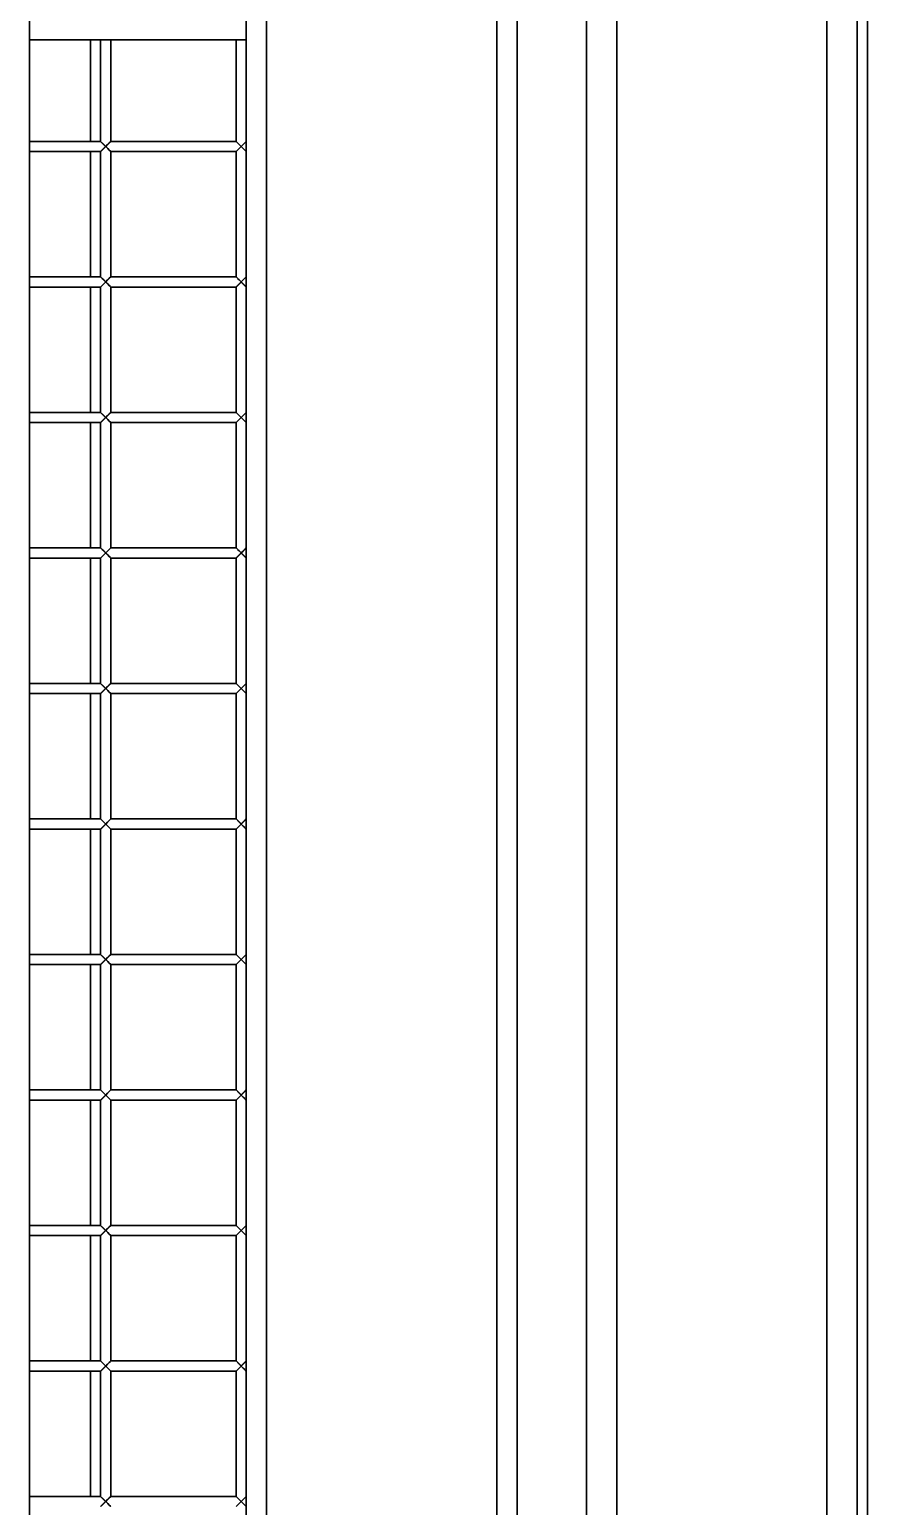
# Model space of a CAD drawing. Header units: millimetres. Extents: x 32496 to 166256, y 3504 to 23939.
# Drawn here: x 98411.8 to 98659.3, y 20815.6 to 21251.5 of the extents above; entities that cross this region are included whole.
import ezdxf

# ---------------------------------------------------------------- set-up
doc = ezdxf.new("R2010")
doc.units = ezdxf.units.MM
doc.layers.get('0').update_dxf_attribs({"lineweight": 35})

# ---------------------------------------------------------------- blocks, each defined once
blk = doc.blocks.new('8-1250')
at = {"linetype": 'Continuous'}
for p, q in [((-1377.63, -34671.29), (-1377.63, -32152.29)), ((-1315.63, -34671.29), (-1315.63, -32152.29)), ((-1306.63, -32152.29), (-1306.63, -34671.29)), ((-1303.63, -32152.29), (-1303.63, -34671.29)), ((-1386.63, -34591.29), (-1386.63, -32232.29)), ((-1481.13, -32251.79), (-1481.13, -34571.79)), ((-1413.13, -34571.79), (-1413.13, -32251.79)), ((-1407.13, -32251.79), (-1407.13, -34571.79)), ((-1487.13, -33511.79), (-1487.13, -33311.79)), ((-1551.13, -33362.79), (-1551.13, -34431.79)), ((-1487.13, -33511.79), (-1551.13, -33511.79)), ((-1533.13, -33541.79), (-1533.13, -33511.79)), ((-1530.13, -33511.79), (-1530.13, -33541.79)), ((-1527.13, -33511.79), (-1527.13, -33541.79)), ((-1490.13, -33511.79), (-1490.13, -33541.79)), ((-1487.13, -34414.79), (-1487.13, -33511.79)), ((-1551.13, -33541.79), (-1530.13, -33541.79)), ((-1551.13, -33544.79), (-1530.13, -33544.79)), ((-1533.13, -33581.79), (-1533.13, -33544.79)), ((-1530.13, -33544.79), (-1527.13, -33541.79)), ((-1530.13, -33541.79), (-1527.13, -33544.79)), ((-1530.13, -33544.79), (-1530.13, -33581.79)), ((-1530.01, -33544.67), (-1529.22, -33543.88)), ((-1529.22, -33543.88), (-1528.63, -33543.29)), ((-1527.13, -33541.79), (-1527.56, -33542.22)), ((-1527.13, -33541.79), (-1490.13, -33541.79)), ((-1527.13, -33544.79), (-1490.13, -33544.79)), ((-1527.13, -33544.79), (-1527.13, -33581.79)), ((-1490.13, -33544.79), (-1487.13, -33541.79)), ((-1490.13, -33541.79), (-1487.13, -33544.79)), ((-1490.13, -33544.79), (-1490.13, -33581.79)), ((-1490.01, -33544.67), (-1489.22, -33543.88)), ((-1489.22, -33543.88), (-1488.63, -33543.29)), ((-1487.13, -33541.79), (-1487.56, -33542.22)), ((-1551.13, -33581.79), (-1530.13, -33581.79)), ((-1551.13, -33584.79), (-1530.13, -33584.79)), ((-1533.13, -33621.79), (-1533.13, -33584.79)), ((-1530.13, -33584.79), (-1527.13, -33581.79)), ((-1530.13, -33581.79), (-1527.13, -33584.79)), ((-1530.13, -33584.79), (-1530.13, -33621.79)), ((-1530.01, -33584.67), (-1529.22, -33583.88)), ((-1529.22, -33583.88), (-1528.63, -33583.29)), ((-1527.13, -33581.79), (-1527.56, -33582.22)), ((-1527.13, -33581.79), (-1490.13, -33581.79)), ((-1527.13, -33584.79), (-1490.13, -33584.79)), ((-1527.13, -33584.79), (-1527.13, -33621.79)), ((-1490.13, -33584.79), (-1487.13, -33581.79)), ((-1490.13, -33581.79), (-1487.13, -33584.79)), ((-1490.13, -33584.79), (-1490.13, -33621.79)), ((-1490.01, -33584.67), (-1489.22, -33583.88)), ((-1489.22, -33583.88), (-1488.63, -33583.29)), ((-1487.13, -33581.79), (-1487.56, -33582.22)), ((-1551.13, -33621.79), (-1530.13, -33621.79)), ((-1530.13, -33624.79), (-1527.13, -33621.79)), ((-1530.13, -33621.79), (-1527.13, -33624.79)), ((-1530.01, -33624.67), (-1529.22, -33623.88)), ((-1529.22, -33623.88), (-1528.63, -33623.29)), ((-1527.13, -33621.79), (-1527.56, -33622.22)), ((-1527.13, -33621.79), (-1490.13, -33621.79)), ((-1490.13, -33624.79), (-1487.13, -33621.79)), ((-1490.13, -33621.79), (-1487.13, -33624.79)), ((-1490.01, -33624.67), (-1489.22, -33623.88)), ((-1489.22, -33623.88), (-1488.63, -33623.29)), ((-1487.13, -33621.79), (-1487.56, -33622.22)), ((-1551.13, -33624.79), (-1530.13, -33624.79)), ((-1533.13, -33661.79), (-1533.13, -33624.79)), ((-1530.13, -33624.79), (-1530.13, -33661.79)), ((-1527.13, -33624.79), (-1490.13, -33624.79)), ((-1527.13, -33624.79), (-1527.13, -33661.79)), ((-1490.13, -33624.79), (-1490.13, -33661.79)), ((-1551.13, -33661.79), (-1530.13, -33661.79)), ((-1530.13, -33664.79), (-1527.13, -33661.79)), ((-1530.13, -33661.79), (-1527.13, -33664.79)), ((-1529.22, -33663.88), (-1528.63, -33663.29)), ((-1527.13, -33661.79), (-1527.56, -33662.22)), ((-1527.13, -33661.79), (-1490.13, -33661.79)), ((-1490.13, -33664.79), (-1487.13, -33661.79)), ((-1490.13, -33661.79), (-1487.13, -33664.79)), ((-1489.22, -33663.88), (-1488.63, -33663.29)), ((-1487.13, -33661.79), (-1487.56, -33662.22)), ((-1551.13, -33664.79), (-1530.13, -33664.79)), ((-1533.13, -33701.79), (-1533.13, -33664.79)), ((-1530.13, -33664.79), (-1530.13, -33701.79)), ((-1530.01, -33664.67), (-1529.22, -33663.88)), ((-1527.13, -33664.79), (-1490.13, -33664.79)), ((-1527.13, -33664.79), (-1527.13, -33701.79)), ((-1490.13, -33664.79), (-1490.13, -33701.79)), ((-1490.01, -33664.67), (-1489.22, -33663.88)), ((-1551.13, -33701.79), (-1530.13, -33701.79)), ((-1530.13, -33701.79), (-1527.13, -33704.79)), ((-1530.13, -33704.79), (-1527.13, -33701.79)), ((-1527.13, -33701.79), (-1527.56, -33702.22)), ((-1527.13, -33701.79), (-1490.13, -33701.79)), ((-1490.13, -33704.79), (-1487.13, -33701.79)), ((-1490.13, -33701.79), (-1487.13, -33704.79)), ((-1487.13, -33701.79), (-1487.56, -33702.22)), ((-1551.13, -33704.79), (-1530.13, -33704.79)), ((-1533.13, -33741.79), (-1533.13, -33704.79)), ((-1530.13, -33704.79), (-1530.13, -33741.79)), ((-1530.01, -33704.67), (-1529.22, -33703.88)), ((-1529.22, -33703.88), (-1528.63, -33703.29)), ((-1527.13, -33704.79), (-1490.13, -33704.79)), ((-1527.13, -33704.79), (-1527.13, -33741.79)), ((-1490.13, -33704.79), (-1490.13, -33741.79)), ((-1490.01, -33704.67), (-1489.22, -33703.88)), ((-1489.22, -33703.88), (-1488.63, -33703.29)), ((-1551.13, -33741.79), (-1530.13, -33741.79)), ((-1530.13, -33741.79), (-1527.13, -33744.79)), ((-1530.13, -33744.79), (-1527.13, -33741.79)), ((-1527.13, -33741.79), (-1527.56, -33742.22)), ((-1527.13, -33741.79), (-1490.13, -33741.79)), ((-1490.13, -33741.79), (-1487.13, -33744.79)), ((-1490.13, -33744.79), (-1487.13, -33741.79)), ((-1487.13, -33741.79), (-1487.56, -33742.22)), ((-1551.13, -33744.79), (-1530.13, -33744.79)), ((-1533.13, -33781.79), (-1533.13, -33744.79)), ((-1530.13, -33744.79), (-1530.13, -33781.79)), ((-1530.01, -33744.67), (-1529.22, -33743.88)), ((-1529.22, -33743.88), (-1528.63, -33743.29)), ((-1527.13, -33744.79), (-1490.13, -33744.79)), ((-1527.13, -33744.79), (-1527.13, -33781.79)), ((-1490.13, -33744.79), (-1490.13, -33781.79)), ((-1490.01, -33744.67), (-1489.22, -33743.88)), ((-1489.22, -33743.88), (-1488.63, -33743.29)), ((-1551.13, -33781.79), (-1530.13, -33781.79)), ((-1551.13, -33784.79), (-1530.13, -33784.79)), ((-1533.13, -33821.79), (-1533.13, -33784.79)), ((-1530.13, -33781.79), (-1527.13, -33784.79)), ((-1530.13, -33784.79), (-1527.13, -33781.79)), ((-1530.13, -33784.79), (-1530.13, -33821.79)), ((-1530.01, -33784.67), (-1529.22, -33783.88)), ((-1529.22, -33783.88), (-1528.63, -33783.29)), ((-1527.13, -33781.79), (-1490.13, -33781.79)), ((-1527.13, -33784.79), (-1490.13, -33784.79)), ((-1527.13, -33784.79), (-1527.13, -33821.79)), ((-1490.13, -33781.79), (-1487.13, -33784.79)), ((-1490.13, -33784.79), (-1487.13, -33781.79)), ((-1490.13, -33784.79), (-1490.13, -33821.79)), ((-1490.01, -33784.67), (-1489.22, -33783.88)), ((-1489.22, -33783.88), (-1488.63, -33783.29)), ((-1487.13, -33781.79), (-1487.56, -33782.22)), ((-1551.13, -33821.79), (-1530.13, -33821.79)), ((-1551.13, -33824.79), (-1530.13, -33824.79)), ((-1533.13, -33861.79), (-1533.13, -33824.79)), ((-1530.13, -33821.79), (-1527.13, -33824.79)), ((-1530.13, -33824.79), (-1527.13, -33821.79)), ((-1530.13, -33824.79), (-1530.13, -33861.79)), ((-1530.01, -33824.67), (-1529.22, -33823.88)), ((-1529.22, -33823.88), (-1528.63, -33823.29)), ((-1527.13, -33821.79), (-1490.13, -33821.79)), ((-1527.13, -33824.79), (-1490.13, -33824.79)), ((-1527.13, -33824.79), (-1527.13, -33861.79)), ((-1490.13, -33821.79), (-1487.13, -33824.79)), ((-1490.13, -33824.79), (-1487.13, -33821.79)), ((-1490.13, -33824.79), (-1490.13, -33861.79)), ((-1490.01, -33824.67), (-1489.22, -33823.88)), ((-1489.22, -33823.88), (-1488.63, -33823.29)), ((-1551.13, -33861.79), (-1530.13, -33861.79)), ((-1530.13, -33861.79), (-1527.13, -33864.79)), ((-1530.13, -33864.79), (-1527.13, -33861.79)), ((-1530.01, -33864.67), (-1529.22, -33863.88)), ((-1529.22, -33863.88), (-1528.63, -33863.29)), ((-1527.13, -33861.79), (-1490.13, -33861.79)), ((-1490.13, -33861.79), (-1487.13, -33864.79)), ((-1490.13, -33864.79), (-1487.13, -33861.79)), ((-1490.01, -33864.67), (-1489.22, -33863.88)), ((-1489.22, -33863.88), (-1488.63, -33863.29)), ((-1551.13, -33864.79), (-1530.13, -33864.79)), ((-1533.13, -33901.79), (-1533.13, -33864.79)), ((-1530.13, -33864.79), (-1530.13, -33901.79)), ((-1527.13, -33864.79), (-1490.13, -33864.79)), ((-1527.13, -33864.79), (-1527.13, -33901.79)), ((-1490.13, -33864.79), (-1490.13, -33901.79)), ((-1551.13, -33901.79), (-1530.13, -33901.79)), ((-1530.13, -33901.79), (-1527.13, -33904.79)), ((-1530.13, -33904.79), (-1527.13, -33901.79)), ((-1527.13, -33901.79), (-1490.13, -33901.79)), ((-1490.13, -33901.79), (-1487.13, -33904.79)), ((-1490.13, -33904.79), (-1487.13, -33901.79)), ((-1551.13, -33904.79), (-1530.13, -33904.79)), ((-1533.13, -33941.79), (-1533.13, -33904.79)), ((-1530.13, -33904.79), (-1530.13, -33941.79)), ((-1530.01, -33904.67), (-1529.22, -33903.88)), ((-1529.22, -33903.88), (-1528.63, -33903.29)), ((-1527.13, -33904.79), (-1490.13, -33904.79)), ((-1527.13, -33904.79), (-1527.13, -33941.79)), ((-1490.13, -33904.79), (-1490.13, -33941.79)), ((-1490.01, -33904.67), (-1489.22, -33903.88)), ((-1489.22, -33903.88), (-1488.63, -33903.29)), ((-1551.13, -33941.79), (-1530.13, -33941.79)), ((-1530.13, -33941.79), (-1527.13, -33944.79)), ((-1530.13, -33944.79), (-1527.13, -33941.79)), ((-1527.13, -33941.79), (-1490.13, -33941.79)), ((-1490.13, -33941.79), (-1487.13, -33944.79)), ((-1490.13, -33944.79), (-1487.13, -33941.79)), ((-1530.01, -33944.67), (-1529.22, -33943.88)), ((-1529.22, -33943.88), (-1528.63, -33943.29)), ((-1490.01, -33944.67), (-1489.22, -33943.88)), ((-1489.22, -33943.88), (-1488.63, -33943.29))]:
    blk.add_line(p, q, dxfattribs=at)
for points in [[(-1528.63, -33543.29), (-1529.21, -33542.7), (-1529.69, -33542.23)], [(-1527.56, -33542.22), (-1528.05, -33542.71), (-1528.63, -33543.29)], [(-1528.63, -33543.29), (-1528.04, -33543.88), (-1527.57, -33544.35), (-1527.24, -33544.67)], [(-1488.63, -33543.29), (-1489.21, -33542.7), (-1489.69, -33542.23)], [(-1487.56, -33542.22), (-1488.05, -33542.71), (-1488.63, -33543.29)], [(-1488.63, -33543.29), (-1488.04, -33543.88), (-1487.57, -33544.35), (-1487.24, -33544.67)], [(-1528.63, -33583.29), (-1529.21, -33582.7), (-1529.69, -33582.23)], [(-1527.56, -33582.22), (-1528.05, -33582.71), (-1528.63, -33583.29)], [(-1528.63, -33583.29), (-1528.04, -33583.88), (-1527.57, -33584.35), (-1527.24, -33584.67)], [(-1488.63, -33583.29), (-1489.21, -33582.7), (-1489.69, -33582.23)], [(-1487.56, -33582.22), (-1488.05, -33582.71), (-1488.63, -33583.29)], [(-1488.63, -33583.29), (-1488.04, -33583.88), (-1487.57, -33584.35), (-1487.24, -33584.67)], [(-1528.63, -33623.29), (-1529.21, -33622.7), (-1529.69, -33622.23)], [(-1527.56, -33622.22), (-1528.05, -33622.71), (-1528.63, -33623.29)], [(-1528.63, -33623.29), (-1528.04, -33623.88), (-1527.57, -33624.35), (-1527.24, -33624.67)], [(-1488.63, -33623.29), (-1489.21, -33622.7), (-1489.69, -33622.23)], [(-1487.56, -33622.22), (-1488.05, -33622.71), (-1488.63, -33623.29)], [(-1488.63, -33623.29), (-1488.04, -33623.88), (-1487.57, -33624.35), (-1487.24, -33624.67)], [(-1528.63, -33663.29), (-1529.21, -33662.7), (-1529.69, -33662.23)], [(-1527.56, -33662.22), (-1528.05, -33662.71), (-1528.63, -33663.29)], [(-1528.63, -33663.29), (-1528.04, -33663.88), (-1527.57, -33664.35), (-1527.24, -33664.67)], [(-1488.63, -33663.29), (-1489.21, -33662.7), (-1489.69, -33662.23)], [(-1487.56, -33662.22), (-1488.05, -33662.71), (-1488.63, -33663.29)], [(-1488.63, -33663.29), (-1488.04, -33663.88), (-1487.57, -33664.35), (-1487.24, -33664.67)], [(-1528.63, -33703.29), (-1529.21, -33702.7), (-1529.69, -33702.23)], [(-1527.56, -33702.22), (-1528.05, -33702.71), (-1528.63, -33703.29)], [(-1488.63, -33703.29), (-1489.21, -33702.7), (-1489.69, -33702.23)], [(-1487.56, -33702.22), (-1488.05, -33702.71), (-1488.63, -33703.29)], [(-1528.63, -33703.29), (-1528.04, -33703.88), (-1527.57, -33704.35), (-1527.24, -33704.67)], [(-1488.63, -33703.29), (-1488.04, -33703.88), (-1487.57, -33704.35), (-1487.24, -33704.67)], [(-1528.63, -33743.29), (-1529.21, -33742.7), (-1529.69, -33742.23)], [(-1527.56, -33742.22), (-1528.05, -33742.71), (-1528.63, -33743.29)], [(-1528.63, -33743.29), (-1528.04, -33743.88), (-1527.57, -33744.35), (-1527.24, -33744.67)], [(-1488.63, -33743.29), (-1489.21, -33742.7), (-1489.69, -33742.23)], [(-1487.56, -33742.22), (-1488.05, -33742.71), (-1488.63, -33743.29)], [(-1488.63, -33743.29), (-1488.04, -33743.88), (-1487.57, -33744.35), (-1487.24, -33744.67)], [(-1528.63, -33783.29), (-1529.21, -33782.7), (-1529.69, -33782.23)], [(-1527.24, -33781.9), (-1527.56, -33782.22), (-1528.05, -33782.71), (-1528.63, -33783.29)], [(-1528.63, -33783.29), (-1528.04, -33783.88), (-1527.57, -33784.35), (-1527.24, -33784.67)], [(-1488.63, -33783.29), (-1489.21, -33782.7), (-1489.69, -33782.23)], [(-1487.56, -33782.22), (-1488.05, -33782.71), (-1488.63, -33783.29)], [(-1488.63, -33783.29), (-1488.04, -33783.88), (-1487.57, -33784.35), (-1487.24, -33784.67)], [(-1528.63, -33823.29), (-1529.21, -33822.7), (-1529.69, -33822.23)], [(-1527.24, -33821.9), (-1527.56, -33822.22), (-1528.05, -33822.71), (-1528.63, -33823.29)], [(-1528.63, -33823.29), (-1528.04, -33823.88), (-1527.57, -33824.35), (-1527.24, -33824.67)], [(-1488.63, -33823.29), (-1489.21, -33822.7), (-1489.69, -33822.23)], [(-1487.24, -33821.9), (-1487.56, -33822.22), (-1488.05, -33822.71), (-1488.63, -33823.29)], [(-1488.63, -33823.29), (-1488.04, -33823.88), (-1487.57, -33824.35), (-1487.24, -33824.67)], [(-1528.63, -33863.29), (-1529.21, -33862.7), (-1529.69, -33862.23)], [(-1527.24, -33861.9), (-1527.56, -33862.22), (-1528.05, -33862.71), (-1528.63, -33863.29)], [(-1528.63, -33863.29), (-1528.04, -33863.88), (-1527.57, -33864.35), (-1527.24, -33864.67)], [(-1488.63, -33863.29), (-1489.21, -33862.7), (-1489.69, -33862.23)], [(-1487.24, -33861.9), (-1487.56, -33862.22), (-1488.05, -33862.71), (-1488.63, -33863.29)], [(-1488.63, -33863.29), (-1488.04, -33863.88), (-1487.57, -33864.35), (-1487.24, -33864.67)], [(-1528.63, -33903.29), (-1529.21, -33902.7), (-1529.69, -33902.23)], [(-1527.24, -33901.9), (-1527.56, -33902.22), (-1528.05, -33902.71), (-1528.63, -33903.29)], [(-1488.63, -33903.29), (-1489.21, -33902.7), (-1489.69, -33902.23)], [(-1487.24, -33901.9), (-1487.56, -33902.22), (-1488.05, -33902.71), (-1488.63, -33903.29)], [(-1528.63, -33903.29), (-1528.04, -33903.88), (-1527.57, -33904.35), (-1527.24, -33904.67)], [(-1488.63, -33903.29), (-1488.04, -33903.88), (-1487.57, -33904.35), (-1487.24, -33904.67)], [(-1528.63, -33943.29), (-1529.21, -33942.7), (-1529.69, -33942.23)], [(-1527.24, -33941.9), (-1527.56, -33942.22), (-1528.05, -33942.71), (-1528.63, -33943.29)], [(-1488.63, -33943.29), (-1489.21, -33942.7), (-1489.69, -33942.23)], [(-1487.24, -33941.9), (-1487.56, -33942.22), (-1488.05, -33942.71), (-1488.63, -33943.29)], [(-1528.63, -33943.29), (-1528.04, -33943.88), (-1527.57, -33944.35), (-1527.24, -33944.67)], [(-1488.63, -33943.29), (-1488.04, -33943.88), (-1487.57, -33944.35), (-1487.24, -33944.67)]]:
    blk.add_lwpolyline(points, dxfattribs=at)

msp = doc.modelspace()

# ---------------------------------------------------------------- block references
at = {"color": 6}
msp.add_blockref('8-1250', (99962.893, 54760.291), dxfattribs=at)

doc.saveas('drawing.dxf')
